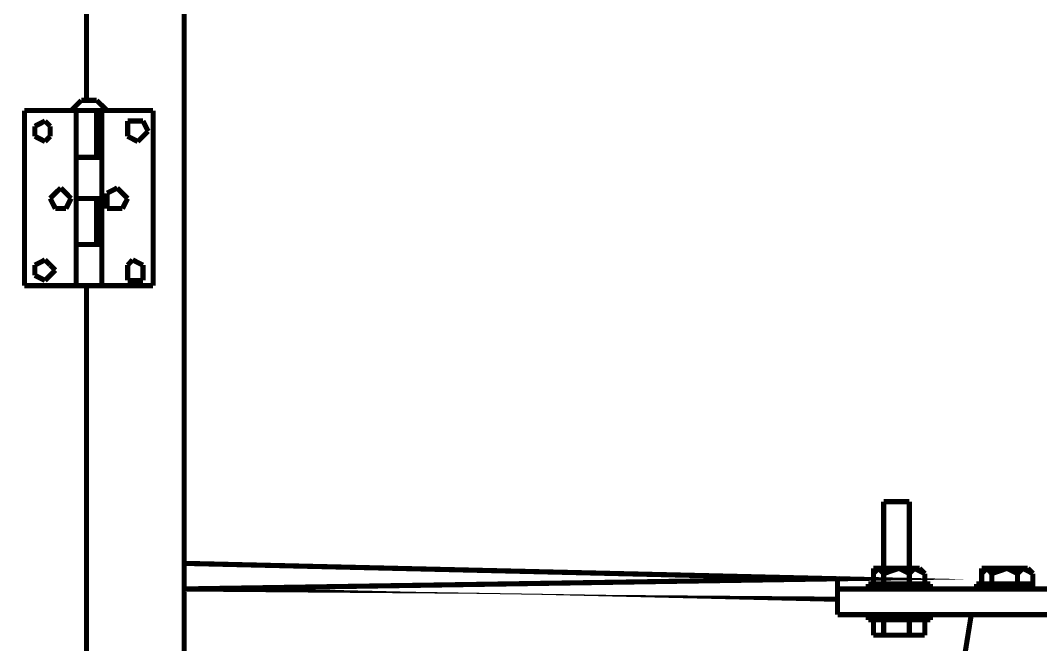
# Model space of a CAD drawing. Extents: x 0 to 210, y 0 to 297.
# Drawn here: x 78.17 to 86.58, y 192.53 to 197.68 of the extents above; entities that cross this region are included whole.
import ezdxf

# ---------------------------------------------------------------- set-up
doc = ezdxf.new("R2010")
doc.units = 0
doc.header["$MEASUREMENT"] = 0
doc.layers.add('C00-00-00-BLACK', color=7, linetype='Continuous')
doc.layers.add('CFF-00-00', color=1, linetype='Continuous')

msp = doc.modelspace()

# ---------------------------------------------------------------- linework, layer by layer
at = {"layer": 'C00-00-00-BLACK', "const_width": 0.0423}
for points in [[(78.7164, 197.017), (78.7164, 204.986)], [(79.5211, 164.251), (79.5211, 204.178)], [(78.6737, 197.017), (78.5894, 196.933)], [(78.8003, 197.017), (78.6737, 197.017)], [(78.8857, 196.933), (78.8003, 197.017)], [(78.2052, 196.933), (79.266, 196.933)], [(78.2052, 196.933), (78.2052, 195.49)], [(78.5894, 196.933), (78.8857, 196.933)], [(78.631, 196.933), (78.631, 195.49)], [(78.8003, 196.933), (78.8003, 196.548)], [(78.843, 196.933), (78.843, 195.49)], [(79.266, 196.933), (79.266, 195.49)], [(78.3745, 196.847), (78.2906, 196.804)], [(78.2906, 196.804), (78.2906, 196.763)], [(78.4172, 196.804), (78.3745, 196.847)], [(78.4172, 196.763), (78.4172, 196.804)], [(79.1393, 196.847), (79.0554, 196.847)], [(79.0554, 196.847), (79.0554, 196.763)], [(79.182, 196.847), (79.1393, 196.847)], [(79.2247, 196.763), (79.182, 196.847)], [(78.2906, 196.763), (78.2906, 196.721)], [(78.2906, 196.721), (78.3745, 196.678)], [(78.3745, 196.678), (78.4172, 196.721)], [(78.4172, 196.721), (78.4172, 196.763)], [(79.0554, 196.763), (79.0554, 196.721)], [(79.0554, 196.721), (79.1393, 196.678)], [(79.1393, 196.678), (79.2247, 196.763)], [(78.631, 196.548), (78.631, 196.209)], [(78.631, 196.548), (78.843, 196.548)], [(78.504, 196.295), (78.4599, 196.252)], [(78.5467, 196.252), (78.504, 196.295)], [(78.97, 196.295), (78.8857, 196.252)], [(79.0127, 196.252), (78.97, 196.295)], [(78.4599, 196.252), (78.4172, 196.209)], [(78.4172, 196.209), (78.4599, 196.125)], [(78.5894, 196.209), (78.5467, 196.252)], [(78.5467, 196.125), (78.5894, 196.209)], [(78.631, 196.209), (78.843, 196.209)], [(78.8003, 196.209), (78.8003, 195.829)], [(78.8857, 196.252), (78.8857, 196.209)], [(78.8857, 196.209), (78.8857, 196.125)], [(79.0554, 196.209), (79.0127, 196.252)], [(79.0127, 196.125), (79.0554, 196.209)], [(78.4599, 196.125), (78.504, 196.125)], [(78.504, 196.125), (78.5467, 196.125)], [(78.8857, 196.125), (78.97, 196.125)], [(78.97, 196.125), (79.0127, 196.125)], [(78.631, 195.829), (78.631, 195.49)], [(78.631, 195.829), (78.843, 195.829)], [(78.3745, 195.702), (78.2906, 195.659)], [(78.4172, 195.659), (78.3745, 195.702)], [(79.0967, 195.702), (79.0554, 195.659)], [(79.182, 195.659), (79.0967, 195.702)], [(78.2906, 195.659), (78.2906, 195.617)], [(78.2906, 195.617), (78.2906, 195.575)], [(78.4599, 195.617), (78.4172, 195.659)], [(78.4172, 195.575), (78.4599, 195.617)], [(79.0554, 195.659), (79.0554, 195.617)], [(79.0554, 195.617), (79.0554, 195.533)], [(79.182, 195.617), (79.182, 195.659)], [(79.182, 195.533), (79.182, 195.617)], [(78.2906, 195.575), (78.3745, 195.533)], [(78.3745, 195.533), (78.4172, 195.575)], [(79.0554, 195.533), (79.0967, 195.533)], [(79.0967, 195.533), (79.182, 195.533)], [(78.2052, 195.49), (79.266, 195.49)], [(78.7164, 173.066), (78.7164, 195.49)], [(85.2883, 193.16), (85.2883, 193.71)], [(85.2883, 193.71), (85.5003, 193.71)], [(85.5003, 193.16), (85.5003, 193.71)], [(79.5211, 192.99), (79.5211, 193.201)], [(85.2456, 193.16), (85.2039, 193.117)], [(85.2039, 193.117), (85.2039, 193.16)], [(85.2039, 193.16), (85.5846, 193.16)], [(85.2039, 193.032), (85.2039, 193.117)], [(85.2883, 193.117), (85.2456, 193.16)], [(85.4149, 193.16), (85.2883, 193.117)], [(85.2883, 193.032), (85.2883, 193.117)], [(85.5003, 193.117), (85.4149, 193.16)], [(85.543, 193.16), (85.5003, 193.117)], [(85.5003, 193.032), (85.5003, 193.117)], [(85.6273, 193.117), (85.543, 193.16)], [(85.5846, 193.16), (85.6273, 193.117)], [(85.6273, 193.032), (85.6273, 193.117)], [(86.0958, 193.117), (86.0958, 193.16)], [(86.1385, 193.16), (86.0958, 193.117)], [(86.0958, 193.16), (86.4761, 193.16)], [(86.0958, 193.032), (86.0958, 193.117)], [(86.1797, 193.117), (86.1385, 193.16)], [(86.3064, 193.16), (86.1797, 193.117)], [(86.1797, 193.032), (86.1797, 193.117)], [(86.3921, 193.117), (86.3064, 193.16)], [(86.4348, 193.16), (86.3921, 193.117)], [(86.3921, 193.032), (86.3921, 193.117)], [(86.5188, 193.117), (86.4348, 193.16)], [(86.4761, 193.16), (86.5188, 193.117)], [(86.5188, 193.032), (86.5188, 193.117)], [(85.1613, 192.99), (85.1613, 193.032)], [(85.1613, 193.032), (85.6728, 193.032)], [(85.2039, 193.032), (85.2456, 193.032)], [(85.2039, 193.032), (85.2456, 193.032)], [(85.5846, 193.032), (85.2039, 193.032)], [(85.2456, 193.032), (85.2883, 193.032)], [(85.2883, 193.032), (85.4149, 193.032)], [(85.4149, 193.032), (85.5003, 193.032)], [(85.5003, 193.032), (85.543, 193.032)], [(85.543, 193.032), (85.6273, 193.032)], [(85.6273, 193.032), (85.5846, 193.032)], [(85.6728, 192.99), (85.6728, 193.032)], [(86.0531, 192.99), (86.0531, 193.032)], [(86.0531, 193.032), (86.5188, 193.032)], [(86.5188, 192.99), (86.5188, 193.032)], [(84.908, 192.778), (84.908, 192.99)], [(84.908, 192.99), (86.8151, 192.99)], [(84.908, 192.778), (89.8687, 192.778)], [(85.1613, 192.778), (85.1613, 192.735)], [(85.6273, 190.402), (86.0104, 192.778)], [(85.6728, 192.778), (85.6728, 192.735)], [(85.6728, 192.735), (85.1613, 192.735)], [(85.2039, 192.735), (85.2039, 192.609)], [(85.2883, 192.735), (85.2883, 192.609)], [(85.5003, 192.735), (85.5003, 192.609)], [(85.6273, 192.735), (85.6273, 192.609)], [(85.2039, 192.609), (85.2456, 192.609)], [(85.2039, 192.609), (85.2456, 192.609)], [(85.2039, 192.609), (85.5846, 192.609)], [(85.2456, 192.609), (85.2883, 192.609)], [(85.2883, 192.609), (85.4149, 192.609)], [(85.4149, 192.609), (85.5003, 192.609)], [(85.5003, 192.609), (85.543, 192.609)], [(85.543, 192.609), (85.6273, 192.609)], [(85.6273, 192.609), (85.5846, 192.609)]]:
    msp.add_lwpolyline(points, dxfattribs=at)
at = {"layer": 'CFF-00-00', "const_width": 0.0423}
for points in [[(79.5211, 193.201), (79.5211, 192.99), (84.908, 193.074), (79.5211, 193.201)], [(79.5211, 192.99), (84.908, 193.074), (84.908, 192.905), (79.5211, 192.99)]]:
    msp.add_lwpolyline(points, close=True, dxfattribs=at)
at = {"layer": 'CFF-00-00'}
for points in [[(79.5211, 193.201), (79.5211, 192.99), (84.908, 193.074), (79.5211, 193.201)], [(79.5211, 192.99), (84.908, 193.074), (84.908, 192.905), (79.5211, 192.99)]]:
    msp.add_lwpolyline(points, close=True, dxfattribs=at)

doc.saveas('drawing.dxf')
